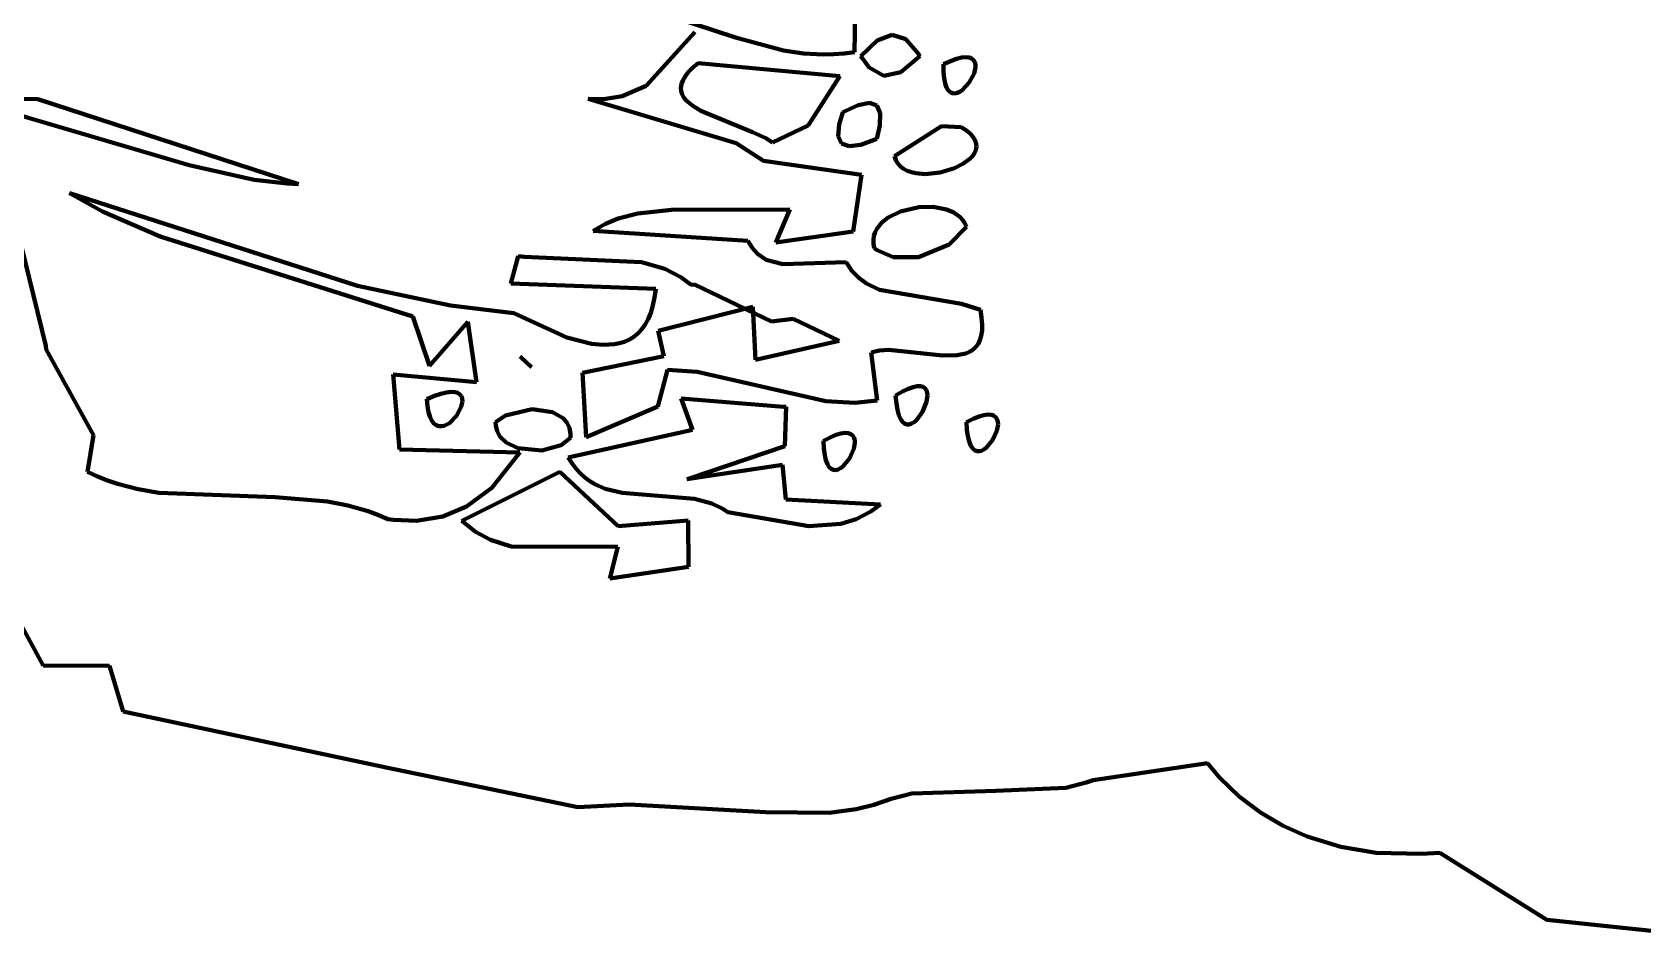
# Model space of a CAD drawing. Header units: millimetres. Extents: x 0 to 11.1, y 0 to 16.2.
# Drawn here: x 3.015 to 3.953, y 3.307 to 3.834 of the extents above; entities that cross this region are included whole.
import ezdxf

# ---------------------------------------------------------------- set-up
doc = ezdxf.new("R2010")
doc.units = ezdxf.units.MM
doc.layers.add('color#0b0b0bff', color=7, linetype='CONTINUOUS', lineweight=100)
doc.layers.add('color#ffffffff', color=7, linetype='CONTINUOUS', lineweight=100)

msp = doc.modelspace()

# ---------------------------------------------------------------- linework, layer by layer
at = {"layer": 'color#0b0b0bff'}
for p, q in [((3.49396, 3.82293), (3.4945, 3.8568)), ((3.3637, 3.85133), (3.42464, 3.83138)), ((3.37267, 3.80336), (3.4009, 3.8345)), ((3.42464, 3.83138), (3.45266, 3.8239)), ((3.50717, 3.82959), (3.49761, 3.82052)), ((3.51591, 3.83289), (3.50717, 3.82959)), ((3.52382, 3.83043), (3.51591, 3.83289)), ((3.53091, 3.8222), (3.52382, 3.83043)), ((3.40287, 3.81651), (3.39971, 3.81379)), ((3.48543, 3.80886), (3.40287, 3.81651)), ((3.45266, 3.8239), (3.46415, 3.82221)), ((3.46415, 3.82221), (3.47587, 3.82155)), ((3.47587, 3.82155), (3.48183, 3.82167)), ((3.48183, 3.82167), (3.48786, 3.82212)), ((3.48786, 3.82212), (3.49396, 3.82293)), ((3.49761, 3.82052), (3.50237, 3.81394)), ((3.52081, 3.81133), (3.53186, 3.82055)), ((3.53186, 3.82055), (3.53091, 3.8222)), ((3.54983, 3.81771), (3.54576, 3.81587)), ((3.54576, 3.81587), (3.5458, 3.8114)), ((3.55332, 3.81897), (3.54983, 3.81771)), ((3.55627, 3.8197), (3.55332, 3.81897)), ((3.5587, 3.81995), (3.55627, 3.8197)), ((3.56065, 3.81976), (3.5587, 3.81995)), ((3.56215, 3.81919), (3.56065, 3.81976)), ((3.56323, 3.81829), (3.56215, 3.81919)), ((3.56392, 3.81711), (3.56323, 3.81829)), ((3.56426, 3.8157), (3.56392, 3.81711)), ((3.56428, 3.8141), (3.56426, 3.8157)), ((3.39396, 3.80644), (3.39316, 3.80424)), ((3.39529, 3.80876), (3.39396, 3.80644)), ((3.3972, 3.81121), (3.39529, 3.80876)), ((3.39971, 3.81379), (3.3972, 3.81121)), ((3.4669, 3.78026), (3.48543, 3.80886)), ((3.50237, 3.81394), (3.51098, 3.80912)), ((3.51098, 3.80912), (3.52081, 3.81133)), ((3.5458, 3.8114), (3.54613, 3.80771)), ((3.54613, 3.80771), (3.54672, 3.80473)), ((3.56063, 3.80516), (3.56347, 3.81057)), ((3.56347, 3.81057), (3.56428, 3.8141)), ((2.98341, 3.79618), (3.01858, 3.79547)), ((3.34794, 3.79558), (3.35871, 3.79723)), ((3.35871, 3.79723), (3.37267, 3.80336)), ((3.39316, 3.80424), (3.39287, 3.80215)), ((3.39287, 3.80215), (3.39304, 3.80016)), ((3.39304, 3.80016), (3.39366, 3.79828)), ((3.39366, 3.79828), (3.39467, 3.79648)), ((3.39467, 3.79648), (3.39604, 3.79478)), ((3.54672, 3.80473), (3.54752, 3.80242)), ((3.54752, 3.80242), (3.54851, 3.80073)), ((3.54851, 3.80073), (3.54965, 3.79962)), ((3.54965, 3.79962), (3.55093, 3.79902)), ((3.55093, 3.79902), (3.55229, 3.79889)), ((3.55229, 3.79889), (3.55372, 3.79918)), ((3.55372, 3.79918), (3.55517, 3.79983)), ((3.55517, 3.79983), (3.55662, 3.80081)), ((3.55662, 3.80081), (3.56063, 3.80516)), ((3.10677, 3.75714), (2.9889, 3.79188)), ((2.9889, 3.79188), (3.02332, 3.65197)), ((3.01858, 3.79547), (3.17025, 3.74618)), ((3.42507, 3.76995), (3.339, 3.79582)), ((3.339, 3.79582), (3.34794, 3.79558)), ((3.39604, 3.79478), (3.39976, 3.79161)), ((3.39976, 3.79161), (3.40453, 3.7887)), ((3.40453, 3.7887), (3.4346, 3.77644)), ((3.48722, 3.78805), (3.48501, 3.78083)), ((3.49603, 3.79213), (3.48722, 3.78805)), ((3.50258, 3.79338), (3.49603, 3.79213)), ((3.50686, 3.79181), (3.50258, 3.79338)), ((3.50889, 3.78742), (3.50686, 3.79181)), ((3.50865, 3.7802), (3.50889, 3.78742)), ((3.44624, 3.77034), (3.4669, 3.78026)), ((3.48501, 3.78083), (3.48446, 3.77407)), ((3.50683, 3.77239), (3.50865, 3.7802)), ((3.54447, 3.77984), (3.51711, 3.76235)), ((3.55608, 3.77929), (3.54447, 3.77984)), ((3.55905, 3.77737), (3.55608, 3.77929)), ((3.44096, 3.75971), (3.42507, 3.76995)), ((3.4346, 3.77644), (3.4423, 3.77286)), ((3.4423, 3.77286), (3.44624, 3.77034)), ((3.48446, 3.77407), (3.48637, 3.76985)), ((3.48637, 3.76985), (3.49073, 3.76816)), ((3.49073, 3.76816), (3.49755, 3.76901)), ((3.49755, 3.76901), (3.50683, 3.77239)), ((3.56136, 3.77543), (3.55905, 3.77737)), ((3.56307, 3.77348), (3.56136, 3.77543)), ((3.56419, 3.77155), (3.56307, 3.77348)), ((3.56478, 3.76964), (3.56419, 3.77155)), ((3.56486, 3.76776), (3.56478, 3.76964)), ((3.4979, 3.75152), (3.44096, 3.75971)), ((3.51711, 3.76235), (3.51793, 3.76005)), ((3.51793, 3.76005), (3.51913, 3.75806)), ((3.55703, 3.75791), (3.56097, 3.76085)), ((3.56097, 3.76085), (3.5625, 3.76246)), ((3.5625, 3.76246), (3.56369, 3.76416)), ((3.56369, 3.76416), (3.56449, 3.76593)), ((3.56449, 3.76593), (3.56486, 3.76776)), ((3.14448, 3.74872), (3.10677, 3.75714)), ((3.49307, 3.71851), (3.4979, 3.75152)), ((3.51913, 3.75806), (3.52068, 3.75638)), ((3.52068, 3.75638), (3.52253, 3.75499)), ((3.52253, 3.75499), (3.52466, 3.75387)), ((3.52466, 3.75387), (3.52701, 3.75303)), ((3.52701, 3.75303), (3.52955, 3.75244)), ((3.52955, 3.75244), (3.53505, 3.75199)), ((3.53505, 3.75199), (3.54378, 3.75291)), ((3.54378, 3.75291), (3.55215, 3.75546)), ((3.55215, 3.75546), (3.55703, 3.75791)), ((3.05634, 3.73029), (3.03699, 3.74092)), ((3.03699, 3.74092), (3.20459, 3.68694)), ((3.16375, 3.74653), (3.14448, 3.74872)), ((3.17025, 3.74618), (3.16375, 3.74653)), ((3.36773, 3.72913), (3.38747, 3.7311)), ((3.38747, 3.7311), (3.4563, 3.7314)), ((3.4563, 3.7314), (3.44809, 3.71223)), ((3.5314, 3.7328), (3.5206, 3.73029)), ((3.53969, 3.73293), (3.5314, 3.7328)), ((3.54737, 3.73146), (3.53969, 3.73293)), ((3.55182, 3.72954), (3.54737, 3.73146)), ((3.08989, 3.71575), (3.05634, 3.73029)), ((3.34175, 3.71888), (3.34892, 3.72295)), ((3.34892, 3.72295), (3.35631, 3.72604)), ((3.35631, 3.72604), (3.36773, 3.72913)), ((3.50977, 3.72371), (3.50693, 3.7201)), ((3.51356, 3.72678), (3.50977, 3.72371)), ((3.5206, 3.73029), (3.51356, 3.72678)), ((3.54904, 3.711), (3.55907, 3.72126)), ((3.55548, 3.72684), (3.55182, 3.72954)), ((3.55696, 3.72519), (3.55548, 3.72684)), ((3.55816, 3.72333), (3.55696, 3.72519)), ((3.55907, 3.72126), (3.55816, 3.72333)), ((3.23678, 3.66916), (3.08989, 3.71575)), ((3.43192, 3.71306), (3.34175, 3.71888)), ((3.43452, 3.70885), (3.43192, 3.71306)), ((3.44809, 3.71223), (3.49307, 3.71851)), ((3.50524, 3.71597), (3.5049, 3.71371)), ((3.5049, 3.71371), (3.50492, 3.71134)), ((3.50593, 3.7181), (3.50524, 3.71597)), ((3.50693, 3.7201), (3.50593, 3.7181)), ((3.29385, 3.68822), (3.29816, 3.70431)), ((3.29816, 3.70431), (3.30159, 3.70384)), ((3.30159, 3.70384), (3.37001, 3.7008)), ((3.43749, 3.70557), (3.43452, 3.70885)), ((3.44256, 3.70216), (3.43749, 3.70557)), ((3.50492, 3.71134), (3.50533, 3.70885)), ((3.50533, 3.70885), (3.50703, 3.70764)), ((3.50703, 3.70764), (3.51649, 3.70373)), ((3.51649, 3.70373), (3.5312, 3.7036)), ((3.5312, 3.7036), (3.54904, 3.711)), ((3.37001, 3.7008), (3.38346, 3.69684)), ((3.38346, 3.69684), (3.3929, 3.69196)), ((3.4523, 3.69964), (3.44256, 3.70216)), ((3.48916, 3.70079), (3.4523, 3.69964)), ((3.49244, 3.69571), (3.48916, 3.70079)), ((3.49636, 3.69158), (3.49244, 3.69571)), ((3.20459, 3.68694), (3.25888, 3.67559)), ((3.37827, 3.68524), (3.29385, 3.68822)), ((3.37758, 3.6801), (3.37827, 3.68524)), ((3.3929, 3.69196), (3.39882, 3.68759)), ((3.39882, 3.68759), (3.40078, 3.68771)), ((3.40078, 3.68771), (3.44566, 3.66612)), ((3.50083, 3.68829), (3.49636, 3.69158)), ((3.50842, 3.68468), (3.50083, 3.68829)), ((3.55626, 3.67657), (3.50842, 3.68468)), ((3.25888, 3.67559), (3.29565, 3.67101)), ((3.37534, 3.67133), (3.3766, 3.67547)), ((3.3766, 3.67547), (3.37758, 3.6801)), ((3.43477, 3.67472), (3.37958, 3.6607)), ((3.43635, 3.64386), (3.43477, 3.67472)), ((3.56718, 3.67301), (3.55626, 3.67657)), ((3.24663, 3.64035), (3.23678, 3.66916)), ((3.26897, 3.66611), (3.24663, 3.64035)), ((3.27388, 3.63093), (3.26897, 3.66611)), ((3.29565, 3.67101), (3.32659, 3.65689)), ((3.37207, 3.66445), (3.37383, 3.66766)), ((3.37383, 3.66766), (3.37534, 3.67133)), ((3.44566, 3.66612), (3.45813, 3.66769)), ((3.45813, 3.66769), (3.48507, 3.65497)), ((3.56791, 3.66849), (3.56718, 3.67301)), ((3.56822, 3.66449), (3.56791, 3.66849)), ((3.32659, 3.65689), (3.3409, 3.65321)), ((3.36014, 3.65446), (3.36289, 3.65571)), ((3.36289, 3.65571), (3.36548, 3.65732)), ((3.36548, 3.65732), (3.36788, 3.6593)), ((3.36788, 3.6593), (3.37008, 3.66167)), ((3.37008, 3.66167), (3.37207, 3.66445)), ((3.37958, 3.6607), (3.38291, 3.64605)), ((3.56692, 3.65528), (3.5677, 3.65791)), ((3.5677, 3.65791), (3.56814, 3.66097)), ((3.56814, 3.66097), (3.56822, 3.66449)), ((3.02332, 3.65197), (3.02339, 3.64983)), ((3.02339, 3.64983), (3.05099, 3.60009)), ((3.3409, 3.65321), (3.34773, 3.65256)), ((3.34773, 3.65256), (3.35418, 3.65293)), ((3.35418, 3.65293), (3.35723, 3.65354)), ((3.35723, 3.65354), (3.36014, 3.65446)), ((3.48507, 3.65497), (3.43635, 3.64386)), ((3.50371, 3.64811), (3.50597, 3.64884)), ((3.50713, 3.62018), (3.50371, 3.64811)), ((3.50597, 3.64884), (3.50843, 3.64933)), ((3.50843, 3.64933), (3.51386, 3.64969)), ((3.51386, 3.64969), (3.54516, 3.64642)), ((3.54516, 3.64642), (3.55371, 3.64653)), ((3.55371, 3.64653), (3.55864, 3.64758)), ((3.55864, 3.64758), (3.5608, 3.64848)), ((3.5608, 3.64848), (3.56273, 3.64968)), ((3.56273, 3.64968), (3.56441, 3.65119)), ((3.56441, 3.65119), (3.56581, 3.65305)), ((3.56581, 3.65305), (3.56692, 3.65528)), ((3.29925, 3.64592), (3.30323, 3.64223)), ((3.30601, 3.63964), (3.29925, 3.64592)), ((3.30323, 3.64223), (3.30601, 3.63964)), ((3.38291, 3.64605), (3.33571, 3.63628)), ((3.37953, 3.61668), (3.38513, 3.63818)), ((3.38513, 3.63818), (3.40226, 3.63695)), ((3.40226, 3.63695), (3.47715, 3.61984)), ((3.22909, 3.59174), (3.22542, 3.63542)), ((3.22542, 3.63542), (3.27388, 3.63093)), ((3.33571, 3.63628), (3.3377, 3.59887)), ((3.52799, 3.62807), (3.52512, 3.62703)), ((3.53038, 3.62856), (3.52799, 3.62807)), ((3.53234, 3.62856), (3.53038, 3.62856)), ((3.53387, 3.62813), (3.53234, 3.62856)), ((3.53502, 3.62732), (3.53387, 3.62813)), ((3.24941, 3.62291), (3.24502, 3.62106)), ((3.24502, 3.62106), (3.2454, 3.61686)), ((3.2532, 3.62418), (3.24941, 3.62291)), ((3.25642, 3.62495), (3.2532, 3.62418)), ((3.25911, 3.62524), (3.25642, 3.62495)), ((3.26129, 3.62512), (3.25911, 3.62524)), ((3.263, 3.62462), (3.26129, 3.62512)), ((3.26427, 3.6238), (3.263, 3.62462)), ((3.26513, 3.62271), (3.26427, 3.6238)), ((3.2651, 3.61653), (3.26574, 3.61988)), ((3.26561, 3.62138), (3.26513, 3.62271)), ((3.26574, 3.61988), (3.26561, 3.62138)), ((3.39308, 3.62149), (3.39955, 3.60317)), ((3.45253, 3.61663), (3.39308, 3.62149)), ((3.47715, 3.61984), (3.49413, 3.61893)), ((3.49413, 3.61893), (3.50713, 3.62018)), ((3.52176, 3.62539), (3.51787, 3.62311)), ((3.51787, 3.62311), (3.51829, 3.61854)), ((3.51829, 3.61854), (3.51893, 3.61479)), ((3.52512, 3.62703), (3.52176, 3.62539)), ((3.53355, 3.61362), (3.53591, 3.61944)), ((3.53581, 3.62617), (3.53502, 3.62732)), ((3.53627, 3.62476), (3.53581, 3.62617)), ((3.53591, 3.61944), (3.53642, 3.62313)), ((3.53642, 3.62313), (3.53627, 3.62476)), ((3.2454, 3.61686), (3.24604, 3.61339)), ((3.24604, 3.61339), (3.2469, 3.6106)), ((3.2469, 3.6106), (3.24797, 3.60845)), ((3.25821, 3.60716), (3.26235, 3.61136)), ((3.26235, 3.61136), (3.2651, 3.61653)), ((3.29073, 3.61155), (3.28508, 3.60761)), ((3.30636, 3.61518), (3.29073, 3.61155)), ((3.31817, 3.6135), (3.30636, 3.61518)), ((3.32433, 3.60996), (3.31817, 3.6135)), ((3.32655, 3.6074), (3.32433, 3.60996)), ((3.3377, 3.59887), (3.37953, 3.61668)), ((3.45417, 3.6165), (3.45253, 3.61663)), ((3.4533, 3.59359), (3.45417, 3.6165)), ((3.51893, 3.61479), (3.51976, 3.6118)), ((3.51976, 3.6118), (3.52075, 3.60952)), ((3.52075, 3.60952), (3.52187, 3.60789)), ((3.52857, 3.60763), (3.52993, 3.60877)), ((3.52993, 3.60877), (3.53355, 3.61362)), ((3.56302, 3.60965), (3.5591, 3.60773)), ((3.56641, 3.61097), (3.56302, 3.60965)), ((3.56928, 3.61175), (3.56641, 3.61097)), ((3.57167, 3.61204), (3.56928, 3.61175)), ((3.5736, 3.61188), (3.57167, 3.61204)), ((3.57511, 3.61133), (3.5736, 3.61188)), ((3.57622, 3.61044), (3.57511, 3.61133)), ((3.57696, 3.60926), (3.57622, 3.61044)), ((3.57736, 3.60784), (3.57696, 3.60926)), ((3.05099, 3.60009), (3.04751, 3.57866)), ((3.24797, 3.60845), (3.24919, 3.60688)), ((3.24919, 3.60688), (3.25055, 3.60586)), ((3.25055, 3.60586), (3.25201, 3.60533)), ((3.25201, 3.60533), (3.25354, 3.60524)), ((3.25354, 3.60524), (3.2551, 3.60555)), ((3.2551, 3.60555), (3.25821, 3.60716)), ((3.28508, 3.60761), (3.28514, 3.60574)), ((3.28514, 3.60574), (3.28594, 3.60234)), ((3.28594, 3.60234), (3.28755, 3.59939)), ((3.28755, 3.59939), (3.29125, 3.5958)), ((3.32803, 3.60428), (3.32655, 3.6074)), ((3.39955, 3.60317), (3.32731, 3.58713)), ((3.32866, 3.60059), (3.32803, 3.60428)), ((3.32862, 3.59851), (3.32866, 3.60059)), ((3.48313, 3.60022), (3.47976, 3.59881)), ((3.486, 3.60106), (3.48313, 3.60022)), ((3.48837, 3.6014), (3.486, 3.60106)), ((3.4903, 3.60128), (3.48837, 3.6014)), ((3.49179, 3.60076), (3.4903, 3.60128)), ((3.49289, 3.59989), (3.49179, 3.60076)), ((3.49362, 3.59871), (3.49289, 3.59989)), ((3.52187, 3.60789), (3.52311, 3.60686)), ((3.52311, 3.60686), (3.52442, 3.60637)), ((3.52442, 3.60637), (3.52579, 3.60638)), ((3.52579, 3.60638), (3.52718, 3.60681)), ((3.52718, 3.60681), (3.52857, 3.60763)), ((3.5591, 3.60773), (3.55936, 3.60323)), ((3.55936, 3.60323), (3.55987, 3.59952)), ((3.55987, 3.59952), (3.56059, 3.59653)), ((3.57431, 3.59717), (3.57684, 3.60267)), ((3.57684, 3.60267), (3.57746, 3.60624)), ((3.57746, 3.60624), (3.57736, 3.60784)), ((3.29916, 3.59004), (3.22909, 3.59174)), ((3.28293, 3.56951), (3.29916, 3.59004)), ((3.29125, 3.5958), (3.29795, 3.59258)), ((3.29795, 3.59258), (3.31199, 3.59119)), ((3.31199, 3.59119), (3.3232, 3.59428)), ((3.3232, 3.59428), (3.32862, 3.59851)), ((3.39784, 3.57496), (3.4533, 3.59359)), ((3.47976, 3.59881), (3.47584, 3.5968)), ((3.47584, 3.5968), (3.47608, 3.59227)), ((3.47608, 3.59227), (3.47656, 3.58853)), ((3.49091, 3.58646), (3.49346, 3.59205)), ((3.49346, 3.59205), (3.4941, 3.59567)), ((3.49402, 3.59729), (3.49362, 3.59871)), ((3.4941, 3.59567), (3.49402, 3.59729)), ((3.56059, 3.59653), (3.5615, 3.59422)), ((3.5615, 3.59422), (3.56256, 3.59253)), ((3.56256, 3.59253), (3.56375, 3.59142)), ((3.56375, 3.59142), (3.56503, 3.59084)), ((3.56503, 3.59084), (3.56638, 3.59073)), ((3.56638, 3.59073), (3.56778, 3.59104)), ((3.56778, 3.59104), (3.56918, 3.59173)), ((3.56918, 3.59173), (3.57056, 3.59273)), ((3.57056, 3.59273), (3.57431, 3.59717)), ((3.32731, 3.58713), (3.32952, 3.58362)), ((3.32952, 3.58362), (3.33189, 3.5805)), ((3.45206, 3.58278), (3.39632, 3.57445)), ((3.45401, 3.56272), (3.45206, 3.58278)), ((3.47656, 3.58853), (3.47726, 3.58553)), ((3.47726, 3.58553), (3.47815, 3.58321)), ((3.47815, 3.58321), (3.4792, 3.58153)), ((3.4792, 3.58153), (3.48037, 3.58044)), ((3.48438, 3.58014), (3.48578, 3.58086)), ((3.48578, 3.58086), (3.48716, 3.5819)), ((3.48716, 3.5819), (3.49091, 3.58646)), ((3.04751, 3.57866), (3.0533, 3.576)), ((3.0533, 3.576), (3.05915, 3.57368)), ((3.05915, 3.57368), (3.06505, 3.5717)), ((3.06505, 3.5717), (3.07699, 3.56863)), ((3.32245, 3.57869), (3.26534, 3.5502)), ((3.35629, 3.5472), (3.32245, 3.57869)), ((3.33189, 3.5805), (3.3344, 3.57777)), ((3.3344, 3.57777), (3.33705, 3.5754)), ((3.33705, 3.5754), (3.33983, 3.57335)), ((3.33983, 3.57335), (3.34272, 3.57161)), ((3.34272, 3.57161), (3.34883, 3.56893)), ((3.39632, 3.57445), (3.39784, 3.57496)), ((3.48037, 3.58044), (3.48165, 3.57988)), ((3.48165, 3.57988), (3.48299, 3.57979)), ((3.48299, 3.57979), (3.48438, 3.58014)), ((3.07699, 3.56863), (3.08908, 3.56656)), ((3.08908, 3.56656), (3.15677, 3.56399)), ((3.15677, 3.56399), (3.18717, 3.56154)), ((3.26816, 3.55855), (3.28293, 3.56951)), ((3.34883, 3.56893), (3.35863, 3.56654)), ((3.35863, 3.56654), (3.40086, 3.56311)), ((3.40086, 3.56311), (3.41091, 3.56027)), ((3.509, 3.55981), (3.45401, 3.56272)), ((3.18717, 3.56154), (3.19908, 3.55925)), ((3.19908, 3.55925), (3.2108, 3.5559)), ((3.2108, 3.5559), (3.21658, 3.55377)), ((3.21658, 3.55377), (3.22229, 3.55129)), ((3.23893, 3.55021), (3.25424, 3.55273)), ((3.25424, 3.55273), (3.26816, 3.55855)), ((3.41091, 3.56027), (3.41724, 3.55719)), ((3.41724, 3.55719), (3.42026, 3.55522)), ((3.42026, 3.55522), (3.46734, 3.54718)), ((3.49486, 3.55113), (3.50347, 3.55565)), ((3.50347, 3.55565), (3.509, 3.55981)), ((3.22229, 3.55129), (3.22572, 3.55078)), ((3.22572, 3.55078), (3.23893, 3.55021)), ((3.26534, 3.5502), (3.27341, 3.54387)), ((3.27341, 3.54387), (3.28201, 3.53921)), ((3.39702, 3.5505), (3.35629, 3.5472)), ((3.39723, 3.52347), (3.39702, 3.5505)), ((3.46734, 3.54718), (3.48591, 3.54841)), ((3.48591, 3.54841), (3.49486, 3.55113)), ((3.28201, 3.53921), (3.29414, 3.53523)), ((3.29414, 3.53523), (3.3561, 3.53521)), ((3.3561, 3.53521), (3.35152, 3.51667)), ((3.35152, 3.51667), (3.39723, 3.52347)), ((3.02176, 3.46601), (3.00929, 3.48906)), ((3.06026, 3.46591), (3.02176, 3.46601)), ((3.06835, 3.43937), (3.06026, 3.46591)), ((3.22137, 3.4068), (3.06835, 3.43937)), ((3.33294, 3.38369), (3.22137, 3.4068)), ((3.69932, 3.40931), (3.63272, 3.39945)), ((3.70638, 3.40101), (3.69932, 3.40931)), ((3.57624, 3.39322), (3.52726, 3.39167)), ((3.61694, 3.39491), (3.57624, 3.39322)), ((3.62881, 3.39801), (3.61694, 3.39491)), ((3.63272, 3.39945), (3.62881, 3.39801)), ((3.71783, 3.38996), (3.70638, 3.40101)), ((3.36286, 3.38513), (3.33294, 3.38369)), ((3.44234, 3.38081), (3.36286, 3.38513)), ((3.50511, 3.38501), (3.4948, 3.38255)), ((3.51534, 3.38846), (3.50511, 3.38501)), ((3.52726, 3.39167), (3.51534, 3.38846)), ((3.73023, 3.38056), (3.71783, 3.38996)), ((3.4792, 3.38045), (3.44234, 3.38081)), ((3.4948, 3.38255), (3.4792, 3.38045)), ((3.74345, 3.37276), (3.73023, 3.38056)), ((3.75742, 3.36652), (3.74345, 3.37276)), ((3.777, 3.36055), (3.75742, 3.36652)), ((3.79746, 3.35717), (3.777, 3.36055)), ((3.82389, 3.35643), (3.79746, 3.35717)), ((3.83464, 3.35718), (3.82389, 3.35643)), ((3.89676, 3.31806), (3.83464, 3.35718)), ((4.00616, 3.30652), (3.89676, 3.31806))]:
    msp.add_line(p, q, dxfattribs=at)
at = {"layer": 'color#ffffffff'}
for p, q in [((3.4945, 3.8568), (3.49396, 3.82293)), ((3.42464, 3.83138), (3.3637, 3.85133)), ((3.4009, 3.8345), (3.37267, 3.80336)), ((3.45266, 3.8239), (3.42464, 3.83138)), ((3.49761, 3.82052), (3.50717, 3.82959)), ((3.50717, 3.82959), (3.51591, 3.83289)), ((3.51591, 3.83289), (3.52382, 3.83043)), ((3.52382, 3.83043), (3.53091, 3.8222)), ((3.39971, 3.81379), (3.40287, 3.81651)), ((3.40287, 3.81651), (3.48543, 3.80886)), ((3.46415, 3.82221), (3.45266, 3.8239)), ((3.47587, 3.82155), (3.46415, 3.82221)), ((3.48183, 3.82167), (3.47587, 3.82155)), ((3.48786, 3.82212), (3.48183, 3.82167)), ((3.49396, 3.82293), (3.48786, 3.82212)), ((3.50237, 3.81394), (3.49761, 3.82052)), ((3.53186, 3.82055), (3.52081, 3.81133)), ((3.53091, 3.8222), (3.53186, 3.82055)), ((3.54576, 3.81587), (3.54983, 3.81771)), ((3.5458, 3.8114), (3.54576, 3.81587)), ((3.54983, 3.81771), (3.55332, 3.81897)), ((3.55332, 3.81897), (3.55627, 3.8197)), ((3.55627, 3.8197), (3.5587, 3.81995)), ((3.5587, 3.81995), (3.56065, 3.81976)), ((3.56065, 3.81976), (3.56215, 3.81919)), ((3.56215, 3.81919), (3.56323, 3.81829)), ((3.56323, 3.81829), (3.56392, 3.81711)), ((3.56392, 3.81711), (3.56426, 3.8157)), ((3.56426, 3.8157), (3.56428, 3.8141)), ((3.39316, 3.80424), (3.39396, 3.80644)), ((3.39396, 3.80644), (3.39529, 3.80876)), ((3.39529, 3.80876), (3.3972, 3.81121)), ((3.3972, 3.81121), (3.39971, 3.81379)), ((3.48543, 3.80886), (3.4669, 3.78026)), ((3.51098, 3.80912), (3.50237, 3.81394)), ((3.52081, 3.81133), (3.51098, 3.80912)), ((3.54613, 3.80771), (3.5458, 3.8114)), ((3.54672, 3.80473), (3.54613, 3.80771)), ((3.56347, 3.81057), (3.56063, 3.80516)), ((3.56428, 3.8141), (3.56347, 3.81057)), ((3.01858, 3.79547), (2.98341, 3.79618)), ((3.35871, 3.79723), (3.34794, 3.79558)), ((3.37267, 3.80336), (3.35871, 3.79723)), ((3.39287, 3.80215), (3.39316, 3.80424)), ((3.39304, 3.80016), (3.39287, 3.80215)), ((3.39366, 3.79828), (3.39304, 3.80016)), ((3.39467, 3.79648), (3.39366, 3.79828)), ((3.39604, 3.79478), (3.39467, 3.79648)), ((3.54752, 3.80242), (3.54672, 3.80473)), ((3.54851, 3.80073), (3.54752, 3.80242)), ((3.54965, 3.79962), (3.54851, 3.80073)), ((3.55093, 3.79902), (3.54965, 3.79962)), ((3.55229, 3.79889), (3.55093, 3.79902)), ((3.55372, 3.79918), (3.55229, 3.79889)), ((3.55517, 3.79983), (3.55372, 3.79918)), ((3.55662, 3.80081), (3.55517, 3.79983)), ((3.56063, 3.80516), (3.55662, 3.80081)), ((3.02332, 3.65197), (2.9889, 3.79188)), ((2.9889, 3.79188), (3.10677, 3.75714)), ((3.17025, 3.74618), (3.01858, 3.79547)), ((3.34794, 3.79558), (3.339, 3.79582)), ((3.339, 3.79582), (3.42507, 3.76995)), ((3.39976, 3.79161), (3.39604, 3.79478)), ((3.40453, 3.7887), (3.39976, 3.79161)), ((3.4346, 3.77644), (3.40453, 3.7887)), ((3.48501, 3.78083), (3.48722, 3.78805)), ((3.48722, 3.78805), (3.49603, 3.79213)), ((3.49603, 3.79213), (3.50258, 3.79338)), ((3.50258, 3.79338), (3.50686, 3.79181)), ((3.50686, 3.79181), (3.50889, 3.78742)), ((3.50889, 3.78742), (3.50865, 3.7802)), ((3.4669, 3.78026), (3.44624, 3.77034)), ((3.48446, 3.77407), (3.48501, 3.78083)), ((3.50865, 3.7802), (3.50683, 3.77239)), ((3.51711, 3.76235), (3.54447, 3.77984)), ((3.54447, 3.77984), (3.55608, 3.77929)), ((3.55608, 3.77929), (3.55905, 3.77737)), ((3.42507, 3.76995), (3.44096, 3.75971)), ((3.4423, 3.77286), (3.4346, 3.77644)), ((3.44624, 3.77034), (3.4423, 3.77286)), ((3.48637, 3.76985), (3.48446, 3.77407)), ((3.49073, 3.76816), (3.48637, 3.76985)), ((3.49755, 3.76901), (3.49073, 3.76816)), ((3.50683, 3.77239), (3.49755, 3.76901)), ((3.55905, 3.77737), (3.56136, 3.77543)), ((3.56136, 3.77543), (3.56307, 3.77348)), ((3.56307, 3.77348), (3.56419, 3.77155)), ((3.56419, 3.77155), (3.56478, 3.76964)), ((3.56478, 3.76964), (3.56486, 3.76776)), ((3.44096, 3.75971), (3.4979, 3.75152)), ((3.51793, 3.76005), (3.51711, 3.76235)), ((3.51913, 3.75806), (3.51793, 3.76005)), ((3.56097, 3.76085), (3.55703, 3.75791)), ((3.5625, 3.76246), (3.56097, 3.76085)), ((3.56369, 3.76416), (3.5625, 3.76246)), ((3.56449, 3.76593), (3.56369, 3.76416)), ((3.56486, 3.76776), (3.56449, 3.76593)), ((3.10677, 3.75714), (3.14448, 3.74872)), ((3.4979, 3.75152), (3.49307, 3.71851)), ((3.52068, 3.75638), (3.51913, 3.75806)), ((3.52253, 3.75499), (3.52068, 3.75638)), ((3.52466, 3.75387), (3.52253, 3.75499)), ((3.52701, 3.75303), (3.52466, 3.75387)), ((3.52955, 3.75244), (3.52701, 3.75303)), ((3.53505, 3.75199), (3.52955, 3.75244)), ((3.54378, 3.75291), (3.53505, 3.75199)), ((3.55215, 3.75546), (3.54378, 3.75291)), ((3.55703, 3.75791), (3.55215, 3.75546)), ((3.20459, 3.68694), (3.03699, 3.74092)), ((3.03699, 3.74092), (3.05634, 3.73029)), ((3.14448, 3.74872), (3.16375, 3.74653)), ((3.16375, 3.74653), (3.17025, 3.74618)), ((3.38747, 3.7311), (3.36773, 3.72913)), ((3.4563, 3.7314), (3.38747, 3.7311)), ((3.44809, 3.71223), (3.4563, 3.7314)), ((3.5206, 3.73029), (3.5314, 3.7328)), ((3.5314, 3.7328), (3.53969, 3.73293)), ((3.53969, 3.73293), (3.54737, 3.73146)), ((3.54737, 3.73146), (3.55182, 3.72954)), ((3.05634, 3.73029), (3.08989, 3.71575)), ((3.34892, 3.72295), (3.34175, 3.71888)), ((3.35631, 3.72604), (3.34892, 3.72295)), ((3.36773, 3.72913), (3.35631, 3.72604)), ((3.50693, 3.7201), (3.50977, 3.72371)), ((3.50977, 3.72371), (3.51356, 3.72678)), ((3.51356, 3.72678), (3.5206, 3.73029)), ((3.55907, 3.72126), (3.54904, 3.711)), ((3.55182, 3.72954), (3.55548, 3.72684)), ((3.55548, 3.72684), (3.55696, 3.72519)), ((3.55696, 3.72519), (3.55816, 3.72333)), ((3.55816, 3.72333), (3.55907, 3.72126)), ((3.08989, 3.71575), (3.23678, 3.66916)), ((3.34175, 3.71888), (3.43192, 3.71306)), ((3.43192, 3.71306), (3.43452, 3.70885)), ((3.49307, 3.71851), (3.44809, 3.71223)), ((3.5049, 3.71371), (3.50524, 3.71597)), ((3.50492, 3.71134), (3.5049, 3.71371)), ((3.50524, 3.71597), (3.50593, 3.7181)), ((3.50593, 3.7181), (3.50693, 3.7201)), ((3.29816, 3.70431), (3.29385, 3.68822)), ((3.30159, 3.70384), (3.29816, 3.70431)), ((3.37001, 3.7008), (3.30159, 3.70384)), ((3.43452, 3.70885), (3.43749, 3.70557)), ((3.43749, 3.70557), (3.44256, 3.70216)), ((3.50533, 3.70885), (3.50492, 3.71134)), ((3.50703, 3.70764), (3.50533, 3.70885)), ((3.51649, 3.70373), (3.50703, 3.70764)), ((3.5312, 3.7036), (3.51649, 3.70373)), ((3.54904, 3.711), (3.5312, 3.7036)), ((3.38346, 3.69684), (3.37001, 3.7008)), ((3.3929, 3.69196), (3.38346, 3.69684)), ((3.44256, 3.70216), (3.4523, 3.69964)), ((3.4523, 3.69964), (3.48916, 3.70079)), ((3.48916, 3.70079), (3.49244, 3.69571)), ((3.49244, 3.69571), (3.49636, 3.69158)), ((3.25888, 3.67559), (3.20459, 3.68694)), ((3.29385, 3.68822), (3.37827, 3.68524)), ((3.37827, 3.68524), (3.37758, 3.6801)), ((3.39882, 3.68759), (3.3929, 3.69196)), ((3.40078, 3.68771), (3.39882, 3.68759)), ((3.44566, 3.66612), (3.40078, 3.68771)), ((3.49636, 3.69158), (3.50083, 3.68829)), ((3.50083, 3.68829), (3.50842, 3.68468)), ((3.50842, 3.68468), (3.55626, 3.67657)), ((3.29565, 3.67101), (3.25888, 3.67559)), ((3.3766, 3.67547), (3.37534, 3.67133)), ((3.37758, 3.6801), (3.3766, 3.67547)), ((3.37958, 3.6607), (3.43477, 3.67472)), ((3.43477, 3.67472), (3.43635, 3.64386)), ((3.55626, 3.67657), (3.56718, 3.67301)), ((3.23678, 3.66916), (3.24663, 3.64035)), ((3.24663, 3.64035), (3.26897, 3.66611)), ((3.26897, 3.66611), (3.27388, 3.63093)), ((3.32659, 3.65689), (3.29565, 3.67101)), ((3.37383, 3.66766), (3.37207, 3.66445)), ((3.37534, 3.67133), (3.37383, 3.66766)), ((3.45813, 3.66769), (3.44566, 3.66612)), ((3.48507, 3.65497), (3.45813, 3.66769)), ((3.56718, 3.67301), (3.56791, 3.66849)), ((3.56791, 3.66849), (3.56822, 3.66449)), ((3.3409, 3.65321), (3.32659, 3.65689)), ((3.36289, 3.65571), (3.36014, 3.65446)), ((3.36548, 3.65732), (3.36289, 3.65571)), ((3.36788, 3.6593), (3.36548, 3.65732)), ((3.37008, 3.66167), (3.36788, 3.6593)), ((3.37207, 3.66445), (3.37008, 3.66167)), ((3.38291, 3.64605), (3.37958, 3.6607)), ((3.5677, 3.65791), (3.56692, 3.65528)), ((3.56814, 3.66097), (3.5677, 3.65791)), ((3.56822, 3.66449), (3.56814, 3.66097)), ((3.02339, 3.64983), (3.02332, 3.65197)), ((3.05099, 3.60009), (3.02339, 3.64983)), ((3.34773, 3.65256), (3.3409, 3.65321)), ((3.35418, 3.65293), (3.34773, 3.65256)), ((3.35723, 3.65354), (3.35418, 3.65293)), ((3.36014, 3.65446), (3.35723, 3.65354)), ((3.43635, 3.64386), (3.48507, 3.65497)), ((3.50597, 3.64884), (3.50371, 3.64811)), ((3.50371, 3.64811), (3.50713, 3.62018)), ((3.50843, 3.64933), (3.50597, 3.64884)), ((3.51386, 3.64969), (3.50843, 3.64933)), ((3.54516, 3.64642), (3.51386, 3.64969)), ((3.55371, 3.64653), (3.54516, 3.64642)), ((3.55864, 3.64758), (3.55371, 3.64653)), ((3.5608, 3.64848), (3.55864, 3.64758)), ((3.56273, 3.64968), (3.5608, 3.64848)), ((3.56441, 3.65119), (3.56273, 3.64968)), ((3.56581, 3.65305), (3.56441, 3.65119)), ((3.56692, 3.65528), (3.56581, 3.65305)), ((3.29925, 3.64592), (3.30601, 3.63964)), ((3.30323, 3.64223), (3.29925, 3.64592)), ((3.30601, 3.63964), (3.30323, 3.64223)), ((3.33571, 3.63628), (3.38291, 3.64605)), ((3.38513, 3.63818), (3.37953, 3.61668)), ((3.40226, 3.63695), (3.38513, 3.63818)), ((3.47715, 3.61984), (3.40226, 3.63695)), ((3.27388, 3.63093), (3.22542, 3.63542)), ((3.22542, 3.63542), (3.22909, 3.59174)), ((3.3377, 3.59887), (3.33571, 3.63628)), ((3.52512, 3.62703), (3.52799, 3.62807)), ((3.52799, 3.62807), (3.53038, 3.62856)), ((3.53038, 3.62856), (3.53234, 3.62856)), ((3.53234, 3.62856), (3.53387, 3.62813)), ((3.53387, 3.62813), (3.53502, 3.62732)), ((3.24502, 3.62106), (3.24941, 3.62291)), ((3.2454, 3.61686), (3.24502, 3.62106)), ((3.24941, 3.62291), (3.2532, 3.62418)), ((3.2532, 3.62418), (3.25642, 3.62495)), ((3.25642, 3.62495), (3.25911, 3.62524)), ((3.25911, 3.62524), (3.26129, 3.62512)), ((3.26129, 3.62512), (3.263, 3.62462)), ((3.263, 3.62462), (3.26427, 3.6238)), ((3.26427, 3.6238), (3.26513, 3.62271)), ((3.26574, 3.61988), (3.2651, 3.61653)), ((3.26513, 3.62271), (3.26561, 3.62138)), ((3.26561, 3.62138), (3.26574, 3.61988)), ((3.39308, 3.62149), (3.45253, 3.61663)), ((3.39955, 3.60317), (3.39308, 3.62149)), ((3.49413, 3.61893), (3.47715, 3.61984)), ((3.50713, 3.62018), (3.49413, 3.61893)), ((3.51787, 3.62311), (3.52176, 3.62539)), ((3.51829, 3.61854), (3.51787, 3.62311)), ((3.51893, 3.61479), (3.51829, 3.61854)), ((3.52176, 3.62539), (3.52512, 3.62703)), ((3.53591, 3.61944), (3.53355, 3.61362)), ((3.53502, 3.62732), (3.53581, 3.62617)), ((3.53581, 3.62617), (3.53627, 3.62476)), ((3.53642, 3.62313), (3.53591, 3.61944)), ((3.53627, 3.62476), (3.53642, 3.62313)), ((3.24604, 3.61339), (3.2454, 3.61686)), ((3.2469, 3.6106), (3.24604, 3.61339)), ((3.24797, 3.60845), (3.2469, 3.6106)), ((3.26235, 3.61136), (3.25821, 3.60716)), ((3.2651, 3.61653), (3.26235, 3.61136)), ((3.28508, 3.60761), (3.29073, 3.61155)), ((3.29073, 3.61155), (3.30636, 3.61518)), ((3.30636, 3.61518), (3.31817, 3.6135)), ((3.31817, 3.6135), (3.32433, 3.60996)), ((3.32433, 3.60996), (3.32655, 3.6074)), ((3.37953, 3.61668), (3.3377, 3.59887)), ((3.45253, 3.61663), (3.45417, 3.6165)), ((3.45417, 3.6165), (3.4533, 3.59359)), ((3.51976, 3.6118), (3.51893, 3.61479)), ((3.52075, 3.60952), (3.51976, 3.6118)), ((3.52187, 3.60789), (3.52075, 3.60952)), ((3.52993, 3.60877), (3.52857, 3.60763)), ((3.53355, 3.61362), (3.52993, 3.60877)), ((3.5591, 3.60773), (3.56302, 3.60965)), ((3.56302, 3.60965), (3.56641, 3.61097)), ((3.56641, 3.61097), (3.56928, 3.61175)), ((3.56928, 3.61175), (3.57167, 3.61204)), ((3.57167, 3.61204), (3.5736, 3.61188)), ((3.5736, 3.61188), (3.57511, 3.61133)), ((3.57511, 3.61133), (3.57622, 3.61044)), ((3.57622, 3.61044), (3.57696, 3.60926)), ((3.57696, 3.60926), (3.57736, 3.60784)), ((3.04751, 3.57866), (3.05099, 3.60009)), ((3.24919, 3.60688), (3.24797, 3.60845)), ((3.25055, 3.60586), (3.24919, 3.60688)), ((3.25201, 3.60533), (3.25055, 3.60586)), ((3.25354, 3.60524), (3.25201, 3.60533)), ((3.2551, 3.60555), (3.25354, 3.60524)), ((3.25821, 3.60716), (3.2551, 3.60555)), ((3.28514, 3.60574), (3.28508, 3.60761)), ((3.28594, 3.60234), (3.28514, 3.60574)), ((3.28755, 3.59939), (3.28594, 3.60234)), ((3.29125, 3.5958), (3.28755, 3.59939)), ((3.32655, 3.6074), (3.32803, 3.60428)), ((3.32731, 3.58713), (3.39955, 3.60317)), ((3.32803, 3.60428), (3.32866, 3.60059)), ((3.32866, 3.60059), (3.32862, 3.59851)), ((3.47976, 3.59881), (3.48313, 3.60022)), ((3.48313, 3.60022), (3.486, 3.60106)), ((3.486, 3.60106), (3.48837, 3.6014)), ((3.48837, 3.6014), (3.4903, 3.60128)), ((3.4903, 3.60128), (3.49179, 3.60076)), ((3.49179, 3.60076), (3.49289, 3.59989)), ((3.49289, 3.59989), (3.49362, 3.59871)), ((3.52311, 3.60686), (3.52187, 3.60789)), ((3.52442, 3.60637), (3.52311, 3.60686)), ((3.52579, 3.60638), (3.52442, 3.60637)), ((3.52718, 3.60681), (3.52579, 3.60638)), ((3.52857, 3.60763), (3.52718, 3.60681)), ((3.55936, 3.60323), (3.5591, 3.60773)), ((3.55987, 3.59952), (3.55936, 3.60323)), ((3.56059, 3.59653), (3.55987, 3.59952)), ((3.57684, 3.60267), (3.57431, 3.59717)), ((3.57746, 3.60624), (3.57684, 3.60267)), ((3.57736, 3.60784), (3.57746, 3.60624)), ((3.22909, 3.59174), (3.29916, 3.59004)), ((3.29916, 3.59004), (3.28293, 3.56951)), ((3.29795, 3.59258), (3.29125, 3.5958)), ((3.31199, 3.59119), (3.29795, 3.59258)), ((3.3232, 3.59428), (3.31199, 3.59119)), ((3.32862, 3.59851), (3.3232, 3.59428)), ((3.4533, 3.59359), (3.39784, 3.57496)), ((3.47584, 3.5968), (3.47976, 3.59881)), ((3.47608, 3.59227), (3.47584, 3.5968)), ((3.47656, 3.58853), (3.47608, 3.59227)), ((3.49346, 3.59205), (3.49091, 3.58646)), ((3.4941, 3.59567), (3.49346, 3.59205)), ((3.49362, 3.59871), (3.49402, 3.59729)), ((3.49402, 3.59729), (3.4941, 3.59567)), ((3.5615, 3.59422), (3.56059, 3.59653)), ((3.56256, 3.59253), (3.5615, 3.59422)), ((3.56375, 3.59142), (3.56256, 3.59253)), ((3.56503, 3.59084), (3.56375, 3.59142)), ((3.56638, 3.59073), (3.56503, 3.59084)), ((3.56778, 3.59104), (3.56638, 3.59073)), ((3.56918, 3.59173), (3.56778, 3.59104)), ((3.57056, 3.59273), (3.56918, 3.59173)), ((3.57431, 3.59717), (3.57056, 3.59273)), ((3.32952, 3.58362), (3.32731, 3.58713)), ((3.33189, 3.5805), (3.32952, 3.58362)), ((3.39632, 3.57445), (3.45206, 3.58278)), ((3.45206, 3.58278), (3.45401, 3.56272)), ((3.47726, 3.58553), (3.47656, 3.58853)), ((3.47815, 3.58321), (3.47726, 3.58553)), ((3.4792, 3.58153), (3.47815, 3.58321)), ((3.48037, 3.58044), (3.4792, 3.58153)), ((3.48578, 3.58086), (3.48438, 3.58014)), ((3.48716, 3.5819), (3.48578, 3.58086)), ((3.49091, 3.58646), (3.48716, 3.5819)), ((3.0533, 3.576), (3.04751, 3.57866)), ((3.05915, 3.57368), (3.0533, 3.576)), ((3.06505, 3.5717), (3.05915, 3.57368)), ((3.07699, 3.56863), (3.06505, 3.5717)), ((3.26534, 3.5502), (3.32245, 3.57869)), ((3.32245, 3.57869), (3.35629, 3.5472)), ((3.3344, 3.57777), (3.33189, 3.5805)), ((3.33705, 3.5754), (3.3344, 3.57777)), ((3.33983, 3.57335), (3.33705, 3.5754)), ((3.34272, 3.57161), (3.33983, 3.57335)), ((3.34883, 3.56893), (3.34272, 3.57161)), ((3.39784, 3.57496), (3.39632, 3.57445)), ((3.48165, 3.57988), (3.48037, 3.58044)), ((3.48299, 3.57979), (3.48165, 3.57988)), ((3.48438, 3.58014), (3.48299, 3.57979)), ((3.08908, 3.56656), (3.07699, 3.56863)), ((3.15677, 3.56399), (3.08908, 3.56656)), ((3.18717, 3.56154), (3.15677, 3.56399)), ((3.28293, 3.56951), (3.26816, 3.55855)), ((3.35863, 3.56654), (3.34883, 3.56893)), ((3.40086, 3.56311), (3.35863, 3.56654)), ((3.41091, 3.56027), (3.40086, 3.56311)), ((3.45401, 3.56272), (3.509, 3.55981)), ((3.19908, 3.55925), (3.18717, 3.56154)), ((3.2108, 3.5559), (3.19908, 3.55925)), ((3.21658, 3.55377), (3.2108, 3.5559)), ((3.22229, 3.55129), (3.21658, 3.55377)), ((3.25424, 3.55273), (3.23893, 3.55021)), ((3.26816, 3.55855), (3.25424, 3.55273)), ((3.41724, 3.55719), (3.41091, 3.56027)), ((3.42026, 3.55522), (3.41724, 3.55719)), ((3.46734, 3.54718), (3.42026, 3.55522)), ((3.50347, 3.55565), (3.49486, 3.55113)), ((3.509, 3.55981), (3.50347, 3.55565)), ((3.22572, 3.55078), (3.22229, 3.55129)), ((3.23893, 3.55021), (3.22572, 3.55078)), ((3.27341, 3.54387), (3.26534, 3.5502)), ((3.28201, 3.53921), (3.27341, 3.54387)), ((3.35629, 3.5472), (3.39702, 3.5505)), ((3.39702, 3.5505), (3.39723, 3.52347)), ((3.48591, 3.54841), (3.46734, 3.54718)), ((3.49486, 3.55113), (3.48591, 3.54841)), ((3.29414, 3.53523), (3.28201, 3.53921)), ((3.3561, 3.53521), (3.29414, 3.53523)), ((3.35152, 3.51667), (3.3561, 3.53521)), ((3.39723, 3.52347), (3.35152, 3.51667)), ((3.00929, 3.48906), (3.02176, 3.46601)), ((3.02176, 3.46601), (3.06026, 3.46591)), ((3.06026, 3.46591), (3.06835, 3.43937)), ((3.06835, 3.43937), (3.22137, 3.4068)), ((3.22137, 3.4068), (3.33294, 3.38369)), ((3.63272, 3.39945), (3.69932, 3.40931)), ((3.69932, 3.40931), (3.70638, 3.40101)), ((3.52726, 3.39167), (3.57624, 3.39322)), ((3.57624, 3.39322), (3.61694, 3.39491)), ((3.61694, 3.39491), (3.62881, 3.39801)), ((3.62881, 3.39801), (3.63272, 3.39945)), ((3.70638, 3.40101), (3.71783, 3.38996)), ((3.33294, 3.38369), (3.36286, 3.38513)), ((3.36286, 3.38513), (3.44234, 3.38081)), ((3.4948, 3.38255), (3.50511, 3.38501)), ((3.50511, 3.38501), (3.51534, 3.38846)), ((3.51534, 3.38846), (3.52726, 3.39167)), ((3.71783, 3.38996), (3.73023, 3.38056)), ((3.44234, 3.38081), (3.4792, 3.38045)), ((3.4792, 3.38045), (3.4948, 3.38255)), ((3.73023, 3.38056), (3.74345, 3.37276)), ((3.74345, 3.37276), (3.75742, 3.36652)), ((3.75742, 3.36652), (3.777, 3.36055)), ((3.777, 3.36055), (3.79746, 3.35717)), ((3.79746, 3.35717), (3.82389, 3.35643)), ((3.82389, 3.35643), (3.83464, 3.35718)), ((3.83464, 3.35718), (3.89676, 3.31806)), ((3.89676, 3.31806), (4.00616, 3.30652))]:
    msp.add_line(p, q, dxfattribs=at)

doc.saveas('drawing.dxf')
